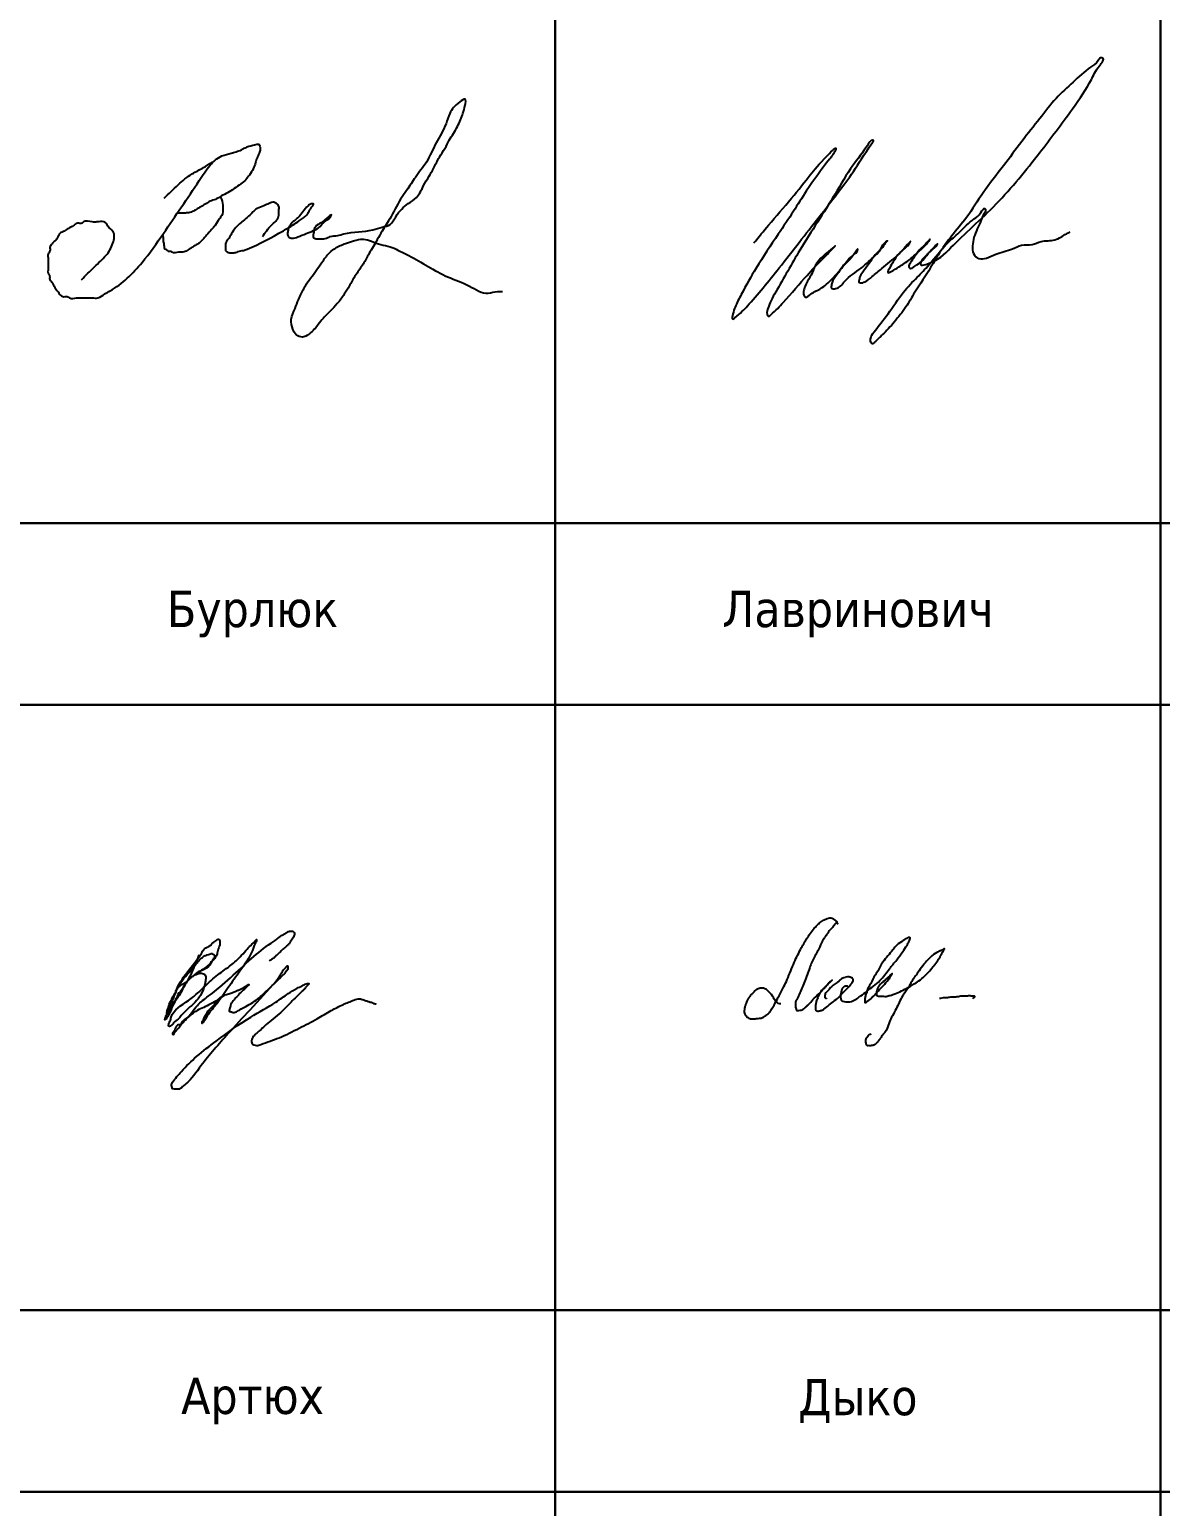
# Model space of a CAD drawing. Header units: millimetres. Extents: x 14 to 314, y 70 to 546.
# Drawn here: x 70.5 to 163.9, y 313.4 to 435.4 of the extents above; entities that cross this region are included whole.
import ezdxf

# ---------------------------------------------------------------- set-up
doc = ezdxf.new("R2010")
doc.units = ezdxf.units.MM
doc.layers.get('0').update_dxf_attribs({"lineweight": 30})
doc.layers.add('Подписи', color=143, linetype='Continuous', lineweight=25)
doc.styles.add('comments', font='tahoma.ttf')

# ---------------------------------------------------------------- blocks, each defined once
blk = doc.blocks.new('Vorobey')
for points in [[(25.34229946106461, 2.177441874528085), (26.39742535234291, 3.507032799877379), (27.22316579408471, 4.515691918721132), (27.26904502838079, 5.249263915589836), (27.26904502838079, 5.707742452216735), (26.9937910664994, 6.074525281516799), (26.67266859227311, 6.212072011638156), (26.12217139046152, 6.074525281516799), (25.47992644200713, 5.799438159541751), (24.70005451261022, 5.478500014769452), (24.19543654509653, 5.065872500939804), (23.69081857758283, 4.561542941517473), (23.04856290717726, 4.01136235929971), (22.49806570536566, 3.552883822672811), (21.90169999120917, 2.865162848600448), (21.48882977033827, 2.177441874528085), (21.25945504275296, 1.810659045227112), (20.98420108087157, 1.306329485804781), (20.98420108087157, 0.9395403182370501), (21.03008031516947, 0.4352107588147192), (21.25945504275296, 0.2976703669601193), (21.71820449792176, 0.2518193441646872), (22.17694323113756, 0.2976703669601193), (22.77331966724705, 0.4810617816110607), (23.09444214147516, 0.5269064661397351), (23.50731236234424, 0.6644531962610927), (27.80033921345421, 2.853861718707776), (28.95318497885819, 3.545163813581894), (29.69100541096122, 4.052123753770502), (30.15213513956041, 4.374728862738266), (30.56716047286318, 4.74342584864462), (30.84384045441402, 5.158208373222806), (31.02830092341537, 5.48081348219057), (31.25886578771497, 5.803424929425091), (31.35109602221564, 6.0338589610501), (31.21275067046554, 6.0338589610501), (30.98218580616413, 5.987773422378268), (30.7055058246151, 5.803424929425091), (29.5526600592093, 4.420814401409189), (29.22986496040903, 4.144294831113257), (28.72260939260559, 3.683426767863239), (28.39981429380532, 3.130387627270466), (28.30759478125583, 2.715605102693189), (28.30759478125583, 2.300822578115003), (28.39981429380532, 2.116474085161826), (28.81483962710627, 1.978211130879572), (29.50654494195987, 2.116474085161826), (30.4749302383625, 2.531256609740012), (32.13502084961692, 3.360821658895475), (32.64227641742036, 3.913860799488248), (33.33398173227215, 4.466906278347778), (33.47231636207107, 4.74342584864462), (33.24175149777147, 4.605162894362365), (33.01118663347188, 4.420814401409189), (32.41171155311895, 3.913860799488248), (31.72000623826716, 3.452992736239139), (31.44331553476513, 3.084295750332785), (31.39721113946689, 2.761690641364112), (31.30498090496621, 2.254737039443171), (31.30498090496621, 2.116474085161826), (31.53554576926581, 1.932125592208649), (32.04280133706925, 1.886040053536817), (32.73450665192104, 1.932125592208649), (33.33398173227215, 2.162559623833658), (34.2101367941741, 2.300822578115003), (34.94795722627714, 2.48517107106818), (38.3442321449329, 2.964426446611469), (39.4411843725029, 3.286873098906653), (40.40907645909647, 3.60931341293508), (41.0543342761739, 4.512155165788499), (41.76412752471515, 5.414996918641009), (42.53843476081784, 6.059890223232287), (43.50633756936259, 6.769262717054517), (44.3451695149779, 8.188014042966643), (44.99043805400834, 9.284325054850342), (45.50664645206052, 10.18716680770376), (46.21643970060359, 11.54143260611727), (46.86169751768102, 12.57325175223468), (47.37790591573321, 13.54058537085348), (48.34579800232495, 15.15279961752913), (48.99106654135539, 16.70053467497291), (49.24916537940589, 17.66786195532586), (49.24916537940589, 18.37724078741485), (48.60390756232846, 18.05479413511966), (47.44243062524583, 16.70053467497291), (46.99074693670627, 15.47524626982522), (45.82928072157483, 13.21813871855829), (44.66780378449403, 10.96103116729228), (43.37727742838615, 9.155347661585438), (42.34486063227996, 7.607618942408408), (41.63506738373871, 6.575799796290994), (40.34455174958384, 4.254200379258691), (39.31212423152647, 2.577494266816757), (38.73139112395984, 1.545675120699343), (37.82802374688072, -0.002053598477687046), (37.11824122029066, -1.227342003626291), (36.27939855272234, -2.452630408774894), (35.5696053041811, -3.67791247565674), (34.98887219661628, -4.645246094275535), (34.15002952904797, -5.741557106159235), (33.31118686147965, -6.644398859012654), (32.21424535586266, -7.805195398394972), (31.56897681683222, -8.643545285482105), (31.05276841878003, -9.15946119680848), (30.21392575121354, -9.675370769867186), (29.50414322462348, -9.546393376602282), (29.3105583741326, -9.417415983337378), (28.92339939510566, -8.77252267874701), (28.72982526656779, -7.611726139364691), (29.18150895510735, -6.321952206717469), (29.5686679341361, -5.290133060599146), (29.89130220365041, -4.58075422850925), (30.53656002072785, -3.419957689126932), (31.18181783780528, -2.517115936273512), (32.47234419391316, -0.7114324305675837), (33.31118686147965, 0.3203867155507396), (33.89191996904628, 0.771810761110828), (35.11792161563972, 1.352205861668153), (36.08581370223328, 1.674652513963338), (37.24729063931591, 1.86811543472777), (38.21518272590765, 1.610160648197962), (39.31212423152647, 1.223228468404159), (40.40907645909647, 0.9652736818743506), (41.31244383617559, 0.5783415020796383), (42.60297019228346, -0.06654546424397267), (47.18433178719533, -2.581607802039798), (49.76537377745808, -3.67791247565674), (51.95926751064508, -4.516268701010631), (53.05621973821508, -4.322799441980351), (53.18526915724033, -4.322799441980351), (53.44337871724383, -4.322799441980351), (53.63695284578171, -4.322799441980351)], [(3.960892931772833, -2.94939207751122), (5.507371131225227, -1.402913878058826), (6.853296719436457, -0.0569882898475953), (7.685353972591884, 1.38417714742377), (7.685353972591884, 2.77646514152184), (7.083730064554516, 3.378089049559208), (6.872510575333138, 3.74393193643931), (6.613210488611401, 3.893638911308983), (5.794228849825231, 3.893638911308983), (5.221312045554441, 3.893638911308983), (4.190063942261986, 3.893638911308983), (4.032231748837432, 3.735806717884429), (3.502561632747529, 3.735806717884429), (2.973161171079255, 3.430157218831141), (2.622792454282887, 3.227871745873131), (2.290592271264927, 3.036075880782846), (1.779912415330841, 2.741234728489587), (1.416305765843617, 2.531306331528981), (1.198375696152539, 2.153840378327061), (1.017114361049835, 1.839886536481345), (0.7519063730485414, 1.574678548480051), (0.494174278872606, 1.316946454304116), (0.2475121492390144, 0.8897151134755745), (0.2475121492390144, 0.4861197186019126), (0.02834226448152322, 0.1065063427129189), (0.02834226448152322, -0.3154999117668922), (0.02834226448152322, -0.6590529928580509), (0.02834226448152322, -1.002599735682452), (0.02834226448152322, -1.403412720000233), (0.02834226448152322, -1.804219366051257), (0.02834226448152322, -2.147772447143325), (0.2149257633656703, -2.470944547064619), (0.2149257633656703, -2.77761870609902), (0.4617419264135378, -3.205116840627113), (0.6286787331164305, -3.494259871489874), (0.8347343336258177, -3.851158640756239), (0.9768768749224819, -4.097356744198976), (1.178357248202929, -4.298837117479479), (1.310706828753382, -4.528073315353311), (1.616742815305997, -4.834109301905983), (1.768915391637563, -4.921966179814319), (2.299429910610343, -4.921966179814319), (2.552695668711863, -5.068189233430758), (3.387976127503862, -5.068189233430758), (3.960892931772833, -5.068189233430758), (4.648395241285471, -5.068189233430758), (5.221312045554441, -5.068189233430758), (5.908814355068898, -5.068189233430758), (6.702206080828432, -4.610124306990656), (7.348424382521159, -4.237029996553133), (11.12237442904188, -0.8880862674968739), (13.64321265660692, 2.547431866883016), (17.86125017266568, 8.788476096548038), (19.14575079152746, 10.57655189679008), (20.52198843508086, 11.676900384693), (21.62298283870223, 11.99783852946439), (22.21935927481172, 12.18122994411533), (22.86160422326611, 12.4104723815617), (23.27447444413701, 12.63971481900808), (23.73322389930581, 12.82310623365902), (24.65071208769041, 13.05234867110539), (24.8800868152739, 13.05234867110539), (25.01771379621459, 12.82310623365902), (25.06359303051249, 12.50216808888672), (24.9259660495718, 11.99783852946439), (24.69659132198649, 11.44766428551338), (24.5130958287009, 10.89748370329471), (24.23784186681951, 10.16391804469367), (23.77909241165071, 9.430346047824969), (23.36622219077981, 8.880171803873054), (22.76985647662332, 8.375842244450723), (21.98998454722823, 7.82566166223296), (21.21011261783315, 7.321332102810629), (20.47610920078296, 6.954549273509656), (20.06323897991206, 6.679462151533698), (19.46687326575557, 6.450219714087325), (18.87049682964607, 6.175132592112277), (18.27413111548958, 5.808349762811304), (17.63187544508219, 5.441560595243573), (17.17313671186639, 5.166473473267615), (16.6226395100548, 4.983082058616674), (16.1180108205881, 4.937231035821242), (15.7510198340151, 4.937231035821242), (15.38401812549091, 4.937231035821242)], [(13.73252652005613, 6.679462151533698), (15.38401812549091, 8.284146537125707), (17.0355097309257, 9.567892777946327), (18.36587886213238, 10.30145843654736), (19.37511479715977, 10.94333472609105)], [(20.38436145413834, 6.817008881655056), (20.65961541602155, 5.854194447339978), (20.65961541602155, 5.533256302568589), (20.52198843508086, 4.662143913845284), (20.24674519515065, 4.249510061747969), (19.74211650568395, 3.47009338035059), (19.32924628481487, 3.011614843724601), (18.73286984870538, 2.323893869651329), (18.41174737447727, 1.957111040351265), (17.86125017266568, 1.406930458132592), (17.49425918609268, 1.177688020686219), (16.9896304966278, 0.856756214181587), (16.66850802239969, 0.6733647995306455), (16.20975856723271, 0.3982713392879305), (15.65926136542112, 0.3065756319629145), (15.42988663783581, 0.3065756319629145), (14.65002543039373, 0.3065756319629145), (14.51239844945303, 0.3982713392879305), (14.32890295616562, 0.3982713392879305), (14.00776975998633, 0.5816627539388719), (13.82427426669892, 0.6733647995306455), (13.77840575435403, 0.8109051913852454), (13.73252652005613, 1.22353904348256), (13.64077877341333, 1.727868602903982), (13.64077877341333, 2.048806747676281), (13.59489953911543, 2.278042846855897), (13.54903102677054, 2.415589576977254)]]:
    blk.add_spline(points, degree=3)
blk = doc.blocks.new('Burluk')
for points in [[(4.34815740484953, 2.246979966316701), (3.1412411096276, 1.531546076738209), (2.077518266967388, 1.000080792372529), (1.709306401304559, 0.71390719405494), (1.382007107264315, 0.4890565703570928), (1.034251527412721, 0.1415599974197619), (0.9319704637678115, -0.001526801739032635), (0.7069522333724194, -0.0628496701433221), (0.5637587808107298, -0.2263774254368798), (0.3387403677095904, -0.6760787790479981), (0.2773718756872654, -0.7987246220720579), (0.3591966535208826, -0.819165578206821), (0.4410214313545282, -0.6556378229132633), (0.5637587808107298, -0.532991979889232), (0.645583558644347, -0.4512281553502078), (0.8501456859341658, -0.2059364693020882), (1.156988876868922, 0.1620010597699775), (1.422919496181095, 0.4277335957373225), (2.34344888627956, 1.572427989007736), (3.243522173272538, 2.328743897071234), (5.084580953469469, 3.861816669332967), (6.823358670021491, 5.456212416214498), (8.439399219823088, 6.723552546293433), (9.053085601692601, 7.17325389990458), (9.25764772898242, 7.33678176141359), (9.441753570460975, 7.418545585952643), (9.62585941193953, 7.541191428976674), (9.830421539229349, 7.663837272000706), (9.953158705979774, 7.704719184270232), (10.07589605543598, 7.704719184270232), (10.15772083326962, 7.704719184270232), (10.34182667474818, 7.5820733412462), (10.36228296055947, 7.438986542087406), (10.32137057164263, 7.295899742928611), (10.21908950799772, 7.132371987635054), (10.01452738070788, 6.805316477047938), (9.871333928146157, 6.621347765619646), (9.707684189773147, 6.45782001032606), (9.544034634105913, 6.335174167302057), (9.25764772898242, 6.069441525119203), (9.134910379526247, 5.946795682095171), (8.9917169269645, 5.803708882936377), (8.82806718859149, 5.660622083777554), (8.72578612494658, 5.558417303103795), (8.643961347112935, 5.476653372349233), (8.521224180362509, 5.394889547810209), (8.398486830906307, 5.313125617055704), (8.275749664155853, 5.231361686301199)], [(2.473686307478715, 5.763072009772486), (1.909324088047185, 4.393498845702879), (1.506208112621408, 3.587867516489013), (1.12324805472565, 2.903080934454181), (0.8410668536570256, 2.399561366972449), (0.3573277562283579, 1.674493202544653), (0.2565487166954767, 1.452944605598532), (0.1759255946926146, 1.231396008652439), (0.05499082033546188, 0.9494250381168001), (-0.02563248437317611, 0.7882988147602248), (-0.1062556063760098, 0.6674540675811613), (-0.207034645908891, 0.4861870530280896), (-0.2876577679117531, 0.4056239944575282), (-0.3481251550903721, 0.3854832032610318), (-0.3279694202661005, 0.4660462618315933), (-0.3078136854418005, 0.5264686354210824), (-0.2271903807331626, 0.7077356499742109), (-0.1264115239060573, 1.070269785295835), (0.0146791679811713, 1.452944605598532), (0.2767044515197199, 1.976604964276731), (0.6798204269455255, 2.923221725650706), (1.103092137195631, 3.64828989007853), (1.647298621802804, 4.272654204739297), (1.929479822871485, 4.615047442648972), (2.110881984407229, 4.836596039595065), (2.312440063473048, 5.098426218934179), (2.453530572654444, 5.259552442290754), (2.574465347011596, 5.400537980666314), (2.75586750854734, 5.541523412826393), (2.937269670083083, 5.662368160005428), (3.058204444440264, 5.702649742398449), (3.259762523506026, 5.783212800969011), (3.44116468504177, 5.823494383362004), (3.541943541868903, 5.863775965755053), (3.602410929047466, 5.843635174558528), (3.763657355758994, 5.682508951201953), (3.743501620934666, 5.561664204022918), (3.622566846577513, 5.360256398273293), (3.259762523506026, 4.776173666005548), (2.513997959833034, 4.35321726330983), (1.546519764975699, 3.608008307685509), (1.324805951085636, 3.346178128346395), (1.203871176728484, 3.144770322596798), (1.062780667547088, 2.86279935206116), (0.8209109361269498, 2.600969172722074), (0.5185740002340822, 1.996745755473285), (0.2162370643411862, 1.593930143974063), (-0.06594395402174769, 0.9292842469203038), (-0.2271903807331626, 0.7278764411706788), (-0.3279694202661005, 0.5667502178141319), (-0.1868789110846478, 0.8285803971532459), (-0.1667229935546004, 1.090410576492332), (-0.06594395402174769, 1.352240755831474), (0.03483490280538604, 1.734915576134142), (0.2162370643411862, 2.097449711455795), (0.478262530585539, 2.560687696544505), (0.6395087745912065, 2.923221725650706), (1.606987152154289, 4.453921219292397), (2.493842225008734, 5.581804995219386), (2.735711773723068, 5.964479815522111), (2.917113935258811, 6.246450786057721), (3.400853032687479, 6.508280965396835), (3.602410929047466, 6.729829562342957), (3.783813273288985, 6.850674309521992), (3.924903782470409, 6.971518950485574), (4.04583855682759, 7.031941324075063), (4.146617596360471, 7.011800532878567), (4.186929066009014, 6.911096683111509), (4.207084983539033, 6.709688771146403), (4.186929066009014, 6.52842175659336), (4.106305944006152, 6.327013950843735), (3.985371169649, 5.883916756951521), (3.884592130116118, 5.642227368808932), (3.723345886110394, 5.400537980666314), (3.481476154690313, 5.158848592523725), (3.30007399315457, 4.917159204381079), (3.017892974791721, 4.695610607434986), (2.574465347011596, 4.413639636899376), (2.37290745065161, 4.333076472113362)], [(0.699976161769797, 2.983644099240223), (1.04262475001704, 3.285755860972358), (1.506208112621408, 3.567726725292488), (1.66745453933288, 3.769134637257565), (1.909324088047185, 3.950401651810665), (2.251972676294429, 4.131668666363737), (2.473686307478715, 4.212231831149779), (2.594621081835868, 4.232372622346276), (2.75586750854734, 4.212231831149779), (2.917113935258811, 4.151809457560262), (3.017892974791721, 3.64828989007853), (2.957425587613102, 3.32603733714987), (2.513997959833034, 2.278716726008895), (1.445740725442818, 1.191114426259389), (1.002313280368497, 0.7278764411706788), (0.760443548948416, 0.4459054706350969), (0.3774834910526579, 0.1236530239219178), (0.2363929818711767, -0.05761409684666319), (0.1759255946926146, -0.09789557302417506), (0.03483490280538604, -0.158317946613721), (-0.02563248437317611, -0.1381771554172246), (-0.04578821919744769, -0.05761409684666319), (-0.02563248437317611, 0.002808276742882754), (-0.005476566843128694, 0.103512232725393), (0.07514655515973345, 0.2646384560819968), (0.1356139423382956, 0.4257646794385437), (0.1759255946926146, 0.5868910090106283), (1.606987152154289, 1.976604964276731), (3.219450871151707, 3.406600501935912), (3.743501620934666, 3.869838487024623), (4.872226242503444, 4.715751398631511), (5.759081315357889, 5.460960354255832), (6.645936388212363, 6.427717906826274), (7.10951975081673, 6.911096683111509), (7.230454525173883, 7.011800532878567), (7.230454525173883, 6.951378159289021), (7.190142872819592, 6.830533518325467), (7.10951975081673, 6.689547979949907), (7.008740711283849, 6.447858591807318), (6.887805936926668, 6.105465353897642), (5.85986035489077, 4.413639636899376), (4.892381977327716, 3.044066472829741), (3.965215434824756, 1.734915576134142), (3.158983483973145, 0.7077356499742109), (2.876802282904521, 0.244497664885472), (2.81633489572593, 0.1639346063149105), (2.735711773723068, 0.08337144152886822), (2.735711773723068, 0.2042160824924508), (2.796179160901659, 0.3049200384749895), (2.937269670083083, 0.6473133826001458), (3.138827749148874, 0.9897066205097929), (4.025682822003347, 1.996745755473285), (4.186929066009014, 2.198153561222853), (4.328019757896243, 2.278716726008895), (4.549733571786248, 2.399561366972449), (4.751291468146292, 2.480124531758491), (4.932693629682007, 2.540546905348009), (5.255186300399203, 2.641250755115067), (5.517211766643584, 2.741954711097605), (5.738925580533646, 2.842658560864663), (6.182353025607938, 3.064207264026237), (6.464534226676619, 3.245474278579337), (6.545157348679453, 3.285755860972358), (6.585469001033772, 3.285755860972358), (6.545157348679453, 3.205192696186316), (6.444378491852319, 3.124629531400274), (6.404066839498029, 3.084347949007253), (6.041262516426542, 2.741954711097605), (5.940483476893633, 2.641250755115067), (5.779237050182189, 2.500265322954988), (5.678458193355056, 2.359279784579456), (5.517211766643584, 2.218294352419377), (5.376121074756412, 2.037027337866277), (5.235030565574931, 1.875901008294221), (5.154407443572097, 1.755056367330667), (5.073784138863459, 1.573789352777567), (5.053628404039216, 1.452944605598532), (4.993161016860597, 1.291818382241956), (4.973005282036354, 1.170973635062893), (4.973005282036354, 1.090410576492332), (5.033472669214945, 1.070269785295835), (5.093940056393507, 1.050128994099339), (5.214874830750659, 1.009847411706346), (5.376121074756412, 0.9897066205097929), (5.738925580533646, 1.150832843866397), (6.182353025607938, 1.392522232009014), (7.331233564706793, 2.117590396436839), (8.177776985206918, 2.882940143257684), (9.104943527709935, 3.769134637257565), (9.286345871951426, 3.950401651810665), (9.528215420665731, 4.171950248756758), (9.64915019502294, 4.333076472113362), (9.729773317025774, 4.474062010488893), (9.830552356558655, 4.574765860255951), (9.850708091382927, 4.67546981623849), (9.850708091382927, 4.735892189828007), (9.790240704204336, 4.81645524839854), (9.669305929847212, 4.756032981024532), (9.588682807844293, 4.655329025041965), (9.467748033487169, 4.514343592881914), (9.225878484772835, 4.151809457560262), (9.064632058061363, 3.869838487024623), (8.842918244171301, 3.587867516489013), (6.666092123036606, 1.191114426259389), (4.892381977327716, -0.7625414700779913), (2.634410743813334, -3.428053706294577), (1.384751347887402, -4.918471511327766), (1.116294090520825, -5.140656126550653), (0.8370975708649269, -5.335948151344979), (0.6974992196840901, -5.354547331107028), (0.5485943848401575, -5.354547331107028), (0.4369156673543557, -5.335948151344979), (0.2880108325104516, -5.308049275486439), (0.2600911988154166, -5.19645377205228), (0.2042519314253752, -5.047659909094051), (0.2135584150884711, -4.898865939920313), (0.2880108325104516, -4.768671256724133), (1.023228705772709, -3.885207243993733), (2.279613318282941, -2.648357647414315), (3.898953716945641, -1.374309585095347), (6.754483163437072, 0.6114824411280892), (8.8339393519488, 1.850935910128356), (9.83718585484786, 2.543571709704565), (10.58506048742606, 2.999253100891252), (10.76746899232745, 3.090389379128595), (11.00459988426405, 3.19975287052722), (11.1505266151029, 3.27266193560331), (11.33293512000429, 3.345571000679342), (11.51534362490568, 3.382025427001906), (11.55182521626247, 3.382025427001906), (11.47886185084309, 3.27266193560331), (11.35117591568272, 3.145071124827922), (11.20524918484389, 2.944571355191925), (11.04108165832665, 2.78052601187855), (10.85867315342529, 2.616480668565146), (9.964871790008232, 1.723345099352969), (9.0893112222696, 0.8666640626788649), (8.432640750789176, 0.3198463932547781), (7.885415418790785, -0.1358349979319371), (7.502357796015332, -0.5003801108813093), (7.192263355953543, -0.7555617324320565), (7.046336625114748, -0.9013797563686978), (6.918650689954291, -1.065425099682102), (6.845687324534907, -1.247697656156788), (6.809205550472313, -1.448197532008237), (6.863928120213302, -1.594015555944907), (6.991614055373731, -1.68515183418225), (7.228745130016108, -1.739833579881548), (7.59356195711311, -1.648697301644233), (9.0893112222696, -1.101879632220147), (10.74922801394328, -0.2998803412453412), (12.26321825748391, 0.4838917365682107), (13.3941505128376, 1.140072897390866), (14.3973970157366, 1.650436140492388), (15.27295758347526, 2.014981253441761), (15.72897875437585, 2.124344744840386), (16.02083221605344, 2.051435785979777), (16.14851815121389, 2.014981253441761), (16.27620408637426, 1.960299507742462), (16.51333497831089, 1.887390442666373), (16.62278011779287, 1.850935910128356), (16.82342941837268, 1.79625416442903), (16.89639278379209, 1.741572418729731), (17.0240787189525, 1.705117886191715), (17.1152828800503, 1.66866335365367)]]:
    blk.add_spline(points, degree=3)
blk = doc.blocks.new('Lavrinovich')
at = {"linetype": 'Continuous'}
for points in [[(2.746950545858027, 0.9939157907024594), (2.545369968705273, 1.028952732346482), (2.29996849331846, 1.247933974020498), (1.975687707671796, 1.764729219667799), (1.730286232285238, 2.02750699479634), (1.563764067158218, 2.176414353182622), (1.432299255657767, 2.246488236470498), (1.221955133897694, 2.299043648936362), (1.055431910371709, 2.29028405712566), (0.8801451422384048, 2.237728644659796), (0.7486803307379262, 2.167654761371949), (0.5996863132248222, 2.062543936440335), (0.4857496493382314, 1.922396169864754), (0.3367566902243482, 1.799766161311652), (0.1789980697046758, 1.589544511448224), (0.03000405219157187, 1.379322148785377), (-0.08393261169499056, 1.142822436289379), (-0.1540473189483009, 0.950119257247934), (-0.2329255708091296, 0.7136195447519071), (-0.2592193798285507, 0.538434836532474), (-0.26798292443587, 0.3194535948583166), (-0.2241620262018102, 0.1355092948281822), (-0.0926961563023383, -0.03091653438011122), (0.04753325820445298, -0.1447869511225122), (0.3367566902243482, -0.2411388970429016), (0.4945142523447714, -0.2411388970429016), (0.7749730813580982, -0.2148608344102456), (1.002846409131308, -0.1973423635883762), (1.239483281511582, -0.1360273593118109), (1.397241902031254, -0.04843500520209432), (1.651407980424381, 0.1355092948281822), (1.852987499178113, 0.3369720656803281), (2.037038870317986, 0.6347860696533871), (2.247382992078059, 0.9851561988917865), (2.545369968705273, 1.536989098982332), (3.009880168858473, 2.421672944689931), (3.272810850258168, 2.999783907413189), (3.863450472012715, 4.424776825332486), (4.468190086672706, 5.64231232945653), (4.950228434439765, 6.465681883686955), (5.60939516478669, 7.338420637071152), (5.881089390793733, 7.618716883021705), (6.1966055734338, 7.855216595517703), (6.582236463327433, 8.03916089554798), (6.994161162240232, 8.074197837191832), (7.222033431614193, 7.92529047880555), (7.379792052133865, 7.750105770586089), (7.441142156380579, 7.618716883021705), (7.414849405760378, 7.662512703676867), (7.388556655140178, 7.688790766309552), (7.362263904519978, 7.688790766309552), (7.327206550893209, 7.671272295487569), (7.283384594260156, 7.644994232854998), (7.248327240633358, 7.609957291211003), (7.186976077987424, 7.539883407923298), (7.055511266487201, 7.355939107893022), (6.906517248974097, 7.189513278684871), (6.696173127213768, 6.953013566188844), (6.564708315713546, 6.742791916325388), (6.298284917260219, 6.376998946497167), (5.963504812470489, 5.699024075216244), (5.523005454462378, 4.880171530775328), (5.135365723063444, 3.990879436955055), (4.702841402328062, 2.807637424702079), (4.270264161636902, 1.766057877746903), (4.067633652569953, 1.361033854612856), (3.9531042851834, 1.079277795493766), (3.961914399351514, 0.8943754930717205), (3.961914399351514, 0.7182784016218022), (4.005963911792634, 0.577400015662505), (4.058823538401811, 0.4805469717648521), (4.129303393347271, 0.44532755347484), (4.252643933300902, 0.44532755347484), (4.437653155632603, 0.4805469717648521), (4.578612865523269, 0.5245708882276006), (4.7019534054769, 0.6302291430975231), (4.878152513640742, 0.7975217363745344), (5.045542566035721, 0.9560098314788945), (5.397941840762456, 1.343424145467907), (5.882491769610652, 1.818887005181836), (6.137980846887814, 2.074228144183849), (6.384660868396082, 2.347178992330782), (6.613720661568152, 2.593715633160031), (6.966119936294859, 2.928300819714138), (6.983740164631087, 2.945910528859059), (6.94849970795886, 2.910690397769713), (6.895640081349683, 2.875470979479729), (6.816350112236108, 2.822641852044825), (6.737060143122818, 2.743398517292093), (6.648960059841386, 2.637739549622779), (6.552050920791089, 2.523276796580035), (6.419901325068309, 2.408813330737985), (6.305370899282792, 2.285544653923722), (6.155601075224041, 2.153472191735943), (6.058690877774495, 2.021399016748944), (5.935351396219858, 1.818887005181836), (5.882491769610652, 1.704423539339729), (5.803201800497334, 1.501911527772762), (5.679862318942696, 1.184936050363689), (5.627001633934498, 0.903180704043848), (5.618191519766384, 0.7711075290568488), (5.60938140559827, 0.639034354069679), (5.627001633934498, 0.5509858083447909), (5.635811748102611, 0.4805469717648521), (5.671052204774838, 0.4365223425027125), (5.71510171721593, 0.4189126333576496), (5.785581572161362, 0.4013029242127288), (5.873681655442766, 0.4013029242127288), (5.917731167883886, 0.4101074223855221), (6.032261593669404, 0.4365223425027125), (6.146790961055927, 0.4717417607926961), (6.226080930169502, 0.4981566809099149), (6.314181013450906, 0.5509858083447909), (6.745870257290932, 0.903180704043848), (7.635679087475296, 1.642789200932697), (8.067368331315294, 2.109447562473832), (8.490248519386455, 2.549691003897891), (8.675257741718184, 2.80503214289979), (8.72811736832739, 3.007544154466871), (8.719308312558525, 3.033959074584089), (8.701688084222525, 3.069178492873931), (8.666447627550298, 3.113202409336822), (8.587157658436723, 3.148422540426168), (8.490248519386455, 3.201251667861072), (8.384528207768795, 3.218861377005993), (8.129039130491634, 3.201251667861072), (8.05855821714718, 3.166032249571117), (7.873548994815479, 3.113202409336822), (7.679729658315381, 2.989934445321836), (7.574009346697977, 2.893080688624764), (6.930880538021881, 2.408813330737985), (6.675390402345471, 2.109447562473832), (6.525620578286748, 1.959764678341742), (6.42871038083743, 1.827691503354743), (6.402281096732338, 1.748448168601982), (6.384660868396082, 1.704423539339729), (6.384660868396082, 1.642789200932697), (6.375850754227969, 1.581155575324857), (6.384660868396082, 1.519521236917683), (6.42871038083743, 1.493107029599969), (6.455140723341543, 1.475497320454934), (6.499191294181884, 1.457886898510651), (6.525620578286748, 1.449082400337858)], [(8.340161175595568, 2.406213038531519), (8.182224744025945, 2.465404613399301), (8.103256528241246, 2.445673613243713), (7.984803675364418, 2.416078182209503), (7.895964829506198, 2.347020750864289), (7.826867243794766, 2.258233032162934), (7.787382606702664, 2.169445313461608), (7.767641346555877, 2.060927307404057), (7.728156709464031, 1.922812444713571), (7.708414390917966, 1.81429443865602), (7.678801442298408, 1.676180288764897), (7.678801442298408, 1.567661569907983), (7.688672072371929, 1.49860413856274), (7.708414390917966, 1.390086132505303), (7.747899028009812, 1.291433270125879), (7.816996613721244, 1.23224098245862), (7.876222510960162, 1.212510695102537), (8.113127158314484, 1.16318426391274), (8.340161175595568, 1.15331840743525), (8.577066881349168, 1.192779694946921), (9.021263227438538, 1.419682276338904), (9.366750097596423, 1.656449288609451), (9.870173399323704, 2.04119630724847), (10.93624590001738, 2.919208350584199), (11.72592911626464, 3.88600882542076), (12.32270533604233, 4.622687716780774), (12.82612863776987, 5.313259179035754), (13.16174381945498, 5.826255203887911), (13.32955088109816, 6.122214503825603), (13.42826141542892, 6.358982228895542), (13.44800373397496, 6.418173803763295), (13.43813310390144, 6.447769947596981), (13.38877783673607, 6.477365378631191), (13.31968025102461, 6.477365378631191), (13.2505826653132, 6.447769947596981), (13.16174381945498, 6.398443516407212), (13.02354864803212, 6.329386085061969), (12.82612863776987, 6.191271935170846), (12.70767578489307, 6.122214503825603), (12.2239948017116, 5.737467485186471), (11.99696078443051, 5.451373328926849), (11.18666947916773, 4.45174273938477), (10.9201518831938, 4.027534433234081), (10.69311786591271, 3.593460983405265), (10.43647090001232, 3.188982964610517), (10.09024950087414, 2.514379634485465), (9.912570750758675, 2.169093903357975), (9.823731904900455, 1.882999747098296), (9.744763689115501, 1.705424309695616), (9.72502137056972, 1.587040447160575), (9.695408421950134, 1.429195297114006), (9.695408421950134, 1.320677291056455), (9.695408421950134, 1.18256314116536), (9.705279052023656, 1.113505709820089), (9.754634319189023, 1.103640566141991), (9.794118956280869, 1.103640566141991), (9.863215483593308, 1.18256314116536), (9.93231306930474, 1.241754716033114), (10.01128128508944, 1.310812147378357), (10.228444672297, 1.439061153591354), (10.30741288808193, 1.53771401597092), (10.47521994972487, 1.695559166017517), (10.58380217252812, 1.813942315753025), (11.22541958727928, 2.514379634485465), (11.64000298474932, 2.997779515503936), (11.83742405341081, 3.283873671763672), (11.92626395766828, 3.44171810901085), (11.95587690628761, 3.491044540200647), (11.89665100904895, 3.44171810901085), (11.71897225893326, 3.29373881544177), (11.60051940605646, 3.165489809228745), (11.54129350881755, 3.096432377883389), (11.42284065594075, 3.007644659182034), (11.34387244015605, 2.928722084158693), (11.21554895720573, 2.83006922177924), (11.12670905294851, 2.741281503077914), (10.90954672413994, 2.553840921997136), (10.86019145697458, 2.494648634329906), (10.79109387126314, 2.376264771794979), (10.73186797402451, 2.25788162205933), (10.67264101838637, 2.080306184656678), (10.64302806976704, 1.902730034454493), (10.65289869984056, 1.794212028396942), (10.66277038831308, 1.705424309695616), (10.73186797402451, 1.665963022183945), (10.76148092264384, 1.656097878505847), (10.85031976850206, 1.636366878350373), (10.97864325145238, 1.636366878350373), (11.22541958727928, 1.626501734672274), (11.44258297448678, 1.606771447316191), (11.63013235467579, 1.656097878505847), (11.78806878624542, 1.695559166017517), (12.0151028035265, 1.754750740885271), (12.17303923509616, 1.813942315753025), (13.26872574280844, 2.346669340760798), (13.93008547610535, 2.741281503077914), (14.81062167171186, 3.46528183153319), (15.22520612758092, 3.938816568873676), (15.55095067919274, 4.353159018547046), (15.85695291225849, 4.797098324853323), (16.05437292252103, 5.162114343336896), (16.1728257753978, 5.349554924417816), (16.21231041248964, 5.428477499441016), (16.22218104256319, 5.458073643274702), (16.2517939911825, 5.507400074464385), (16.26166567965529, 5.536996218297958), (16.23205167263669, 5.536996218297958), (16.20243872401713, 5.497534930786287), (16.1728257753978, 5.477803930630785), (16.0938575596131, 5.428477499441016), (16.02475997390167, 5.398882068406806), (15.95566238819026, 5.389016211929487), (15.85695291225849, 5.33968978073969), (15.76811300800128, 5.300228493228019), (15.63978952505096, 5.241036918360237), (15.11662390477764, 4.84642475604312), (14.47500649002652, 4.14598743731068), (14.08016435270326, 3.583664981268839), (13.56658676994167, 2.850203666394549), (13.2901974854955, 2.337207641542363), (12.79664481384148, 1.62690589193133), (12.28260365227092, 0.5865644775317662), (11.96673078913162, 0.004511734133728851), (11.71995445330475, -0.4887540033623452), (11.51244895794991, -1.102161366710504), (11.26567262212305, -1.457312241516092), (11.07812324193404, -1.694079966586031), (10.98928333767657, -1.8519251166326), (10.89057386174483, -1.960443122690151), (10.81160458756113, -2.059095985069575), (10.7425080602487, -2.14788370377093), (10.65366815599148, -2.246537278949745), (10.5450869915872, -2.355055285007296), (10.45624708732973, -2.394516572518967), (10.40689182016436, -2.414247572674412), (10.28844002568681, -2.443843003708622), (10.19960012142931, -2.46357400386421), (10.12063190564461, -2.483304291220293), (10.05153431993321, -2.473439147542308), (10.00217905276784, -2.453708860186111), (9.913340206909595, -2.46357400386421), (9.873855569817493, -2.443843003708622), (9.834371991124641, -2.364921141484757), (9.81462967257886, -2.325459853973086), (9.785016723959274, -2.157749560248391), (9.765274405413237, -2.059095985069575), (9.775145035486759, -1.990039266523723), (9.81462967257886, -1.842059260155111), (9.834371991124641, -1.812463829120929), (9.873855569817493, -1.77300254160923), (9.933082525455404, -1.703945110264016), (9.992308422694293, -1.62502253524076), (10.05153431993321, -1.546099960217418), (10.20947180990186, -1.477043241671566)], [(15.85677510120851, 1.475755353837371), (16.07932573987151, 1.484651803132579), (16.2840709303548, 1.529136188006873), (16.38199295735072, 1.520239025912275), (16.6757590383387, 1.555826248691972), (17.13866364704634, 1.582517022176347), (17.42352753314387, 1.609207795660836), (17.6193715871357, 1.644795018440561), (17.70839141924139, 1.662588629830452), (17.77070466667567, 1.662588629830452), (17.85082336229016, 1.662588629830452), (18.13568724838765, 1.662588629830452), (18.17129496955005, 1.671485079125659), (18.4650610505378, 1.662588629830452), (18.64310071474893, 1.653691467735769), (18.72321941036338, 1.644795018440561), (18.75882713152578, 1.591414184271059), (18.69651282569222, 1.502445414522356), (18.59859079869605, 1.413477357573157)]]:
    blk.add_spline(points, degree=3, dxfattribs=at)
blk = doc.blocks.new('wolod_sign')
at = {"color": 0, "linetype": 'ByBlock', "lineweight": -2}
blk.add_spline([(-1.055890708369063, 5.581723945317776), (0.07327652274541663, 6.949459122473172), (1.826804700694154, 9.007700701277713), (3.261511166813605, 10.80036278844682), (4.623962979628757, 12.33423183379932), (5.227588870861908, 12.80548833062289), (5.187736285749295, 12.69925625736596), (4.736069187117963, 12.0087491642098), (2.955971931808634, 9.552138693705615), (1.972334626059208, 8.008064387865716), (0.8033148098321163, 6.255239328167931), (-0.8843257263664981, 3.651554305739523), (-2.029321826555744, 1.641532202409394), (-2.494771402109038, 0.6776786108556507), (-2.665277621017978, 0.1237559082470625), (-2.675934324132797, -0.2490770125024255), (-2.505428105223857, -0.142553123286234), (-1.556986682645558, 0.7628978605299608), (0.8752148238919091, 3.674661704062373), (3.945253568558726, 7.588086593538833), (6.559439646765284, 11.06545338462456), (8.03005642918545, 13.27049291254843), (8.104653350988954, 13.44093141189705), (7.934147132080014, 13.43027874637266), (7.89174815471695, 13.39776132062639), (7.633187279413804, 13.05131838198713), (6.523444794365858, 11.52343363831915), (5.164278549203416, 9.331045922692283), (2.464071835619123, 5.033559421600671), (0.6203580730246614, 1.830884801558341), (0.2587311981856857, 1.166780829145637), (0.03322187573765234, 0.6107483386425656), (-0.05196989349876446, 0.1148278612113245), (0.03823321692364345, -0.03044185741077854), (0.2286631510690569, 0.06974437003771072), (1.200858186539634, 1.041548217711807), (3.015184314521619, 3.102293743407927), (4.56796090682208, 4.736862805918918), (5.145099164009778, 5.341240626172635), (5.053585744052569, 5.260167652544055), (3.641958663889525, 3.844051187273408), (3.326976128068807, 3.123075603648431), (2.961412139058055, 2.509258712676797), (2.792507982318128, 2.048381736107785), (2.751423438201599, 1.669641270952184), (2.870113152132788, 1.436921501034135), (3.303785401884468, 1.655952198136788), (4.070699984841966, 2.098576155609294), (4.930625926193741, 2.84025615068947), (5.665585863727372, 3.661620573317578), (6.459890142762632, 4.578811271681502), (6.898127341860643, 5.094445922526234), (6.898127341860643, 5.103572432074543), (6.774873709511283, 4.966678246385413), (5.766014749345302, 3.789388249458398), (5.295225997490277, 3.15358558453795), (4.934592937278765, 2.551251859012496), (4.893508393162463, 2.391542090959661), (4.893508393162463, 2.131442792396683), (5.194796080944187, 2.085811627669386), (5.888671474361516, 2.642514188467317), (7.162298527539249, 3.66465698060847), (7.909138879767013, 4.324890588273433), (8.603014273184343, 5.04586617189841), (9.155376236867212, 5.739462918385584), (9.163950465347924, 5.743452222339556), (9.11238859959515, 5.704038397159707), (9.007749403875394, 5.567607521168839), (8.235255438383618, 4.666466700560136), (7.699781106869139, 3.910121916270214), (7.286534634307444, 3.351590319424758), (7.04207891640165, 2.932691967544088), (7.007156229160344, 2.758150757091471), (6.97120158295418, 2.591884119548013), (7.106040784579434, 2.528235739615297), (7.44688415019921, 2.610604597384963), (8.001223433856538, 3.003727716889216), (8.74658440435185, 3.617748602429401), (9.980122789896384, 4.676001199245661), (10.65543529308577, 5.314054027984184), (10.91446008600526, 5.646951727266696), (10.93291885250149, 5.705096402888557), (10.88374873979372, 5.65594477596153), (9.875441326127273, 4.552410225459084), (9.415439174319616, 3.797838465148743), (9.22672058071528, 3.302650985150535), (9.415439174319616, 3.385182347068053), (10.05236507206435, 3.75067768691008), (10.87800956341364, 4.328397220332818), (11.65647363316573, 5.000437618725641), (12.26980983557594, 5.64889762799919), (12.42314388617849, 5.872911324632582), (12.31698922624521, 5.755009379036096), (11.51493546115837, 4.929696451367818), (10.93698380174995, 4.080803134580265), (10.80723944648192, 3.75067768691008), (10.87800956341364, 3.656356130432869), (11.27903644595706, 3.809628659708324), (11.7744231407665, 4.175124691057363), (12.17545105423785, 4.634941587376602), (12.57647793678105, 5.03580820240461), (12.9657099716572, 5.448464320485186), (13.00109451465899, 5.507415293283429), (12.76519653038561, 5.295192482716857), (12.11647578497339, 4.599571003697633), (11.75083344543198, 4.175124691057363), (11.70365405476294, 3.92753060530481), (12.10468093730613, 3.939320799864504), (14.02696791114188, 5.229717832764663), (17.49831188892183, 8.572301609069655), (20.81994552814793, 12.49507498184539), (23.34154395938329, 15.86225773709884), (24.78806176801875, 18.09810459392747), (25.40417116684769, 19.14239220663046), (25.64525678100138, 19.74486630807928), (25.5381072755127, 19.77164284260937), (25.3167464074839, 19.55213293114718), (24.70829371118323, 19.03377305116703), (23.38804912311646, 17.89100999936397), (22.07985402194193, 16.65914626902668), (20.83707852118899, 15.10726554052496), (19.45753082874224, 13.36617604633284), (18.05453880181388, 11.47918894515135), (16.49776014687502, 9.42823515874943), (15.22748257888846, 7.53306130604949), (14.07096276510568, 6.092728956715177), (13.25571002836575, 4.974575947972767), (12.47648204093851, 3.699811122592564), (11.2630838655178, 1.804636578385612), (10.58054661864783, 0.686483569643201), (9.689456753676112, -0.4695723214571217), (8.79836688870462, -1.436111034739611), (8.191667800994153, -2.023615392386318), (8.02103374700853, -2.137326113981317), (7.907278054660836, -2.004663951207363), (7.888318257139034, -1.701436051794531), (8.134789439356226, -1.246593856921777), (9.215473155835369, 0.1558349185474981), (10.40991256466221, 1.823588711071579), (11.45267668609729, 2.96069316099306), (12.34376655106901, 3.908280433096479), (13.78835652427581, 5.581771659301694), (14.66048762265343, 6.396696768631159), (15.79804866984234, 7.420090496957641), (16.32891062932102, 7.912836265695432), (16.63226017317614, 8.216064165108264), (16.68913853481406, 8.102353443513266), (16.55642304494434, 7.780173411414466), (16.32891062932102, 7.287428334183687), (15.79804866984234, 6.017661721488366), (15.68429194656672, 5.354350907618823), (15.76013010572645, 4.766846549972115), (16.17723534192949, 4.387811502829322), (16.74601586552383, 4.425715076694246), (17.46647167650993, 4.728942976107078), (18.75570801109036, 5.145881597114908), (19.43824422703263, 5.411205922662703), (20.25349696377232, 5.468060937706696), (20.93603421064252, 5.695481689389567), (21.99775812959963, 5.828144543670533), (22.86988819704932, 6.282986047036275), (23.15427794338264, 6.434599650989185)], degree=3, dxfattribs=at)

msp = doc.modelspace()

# ---------------------------------------------------------------- linework, layer by layer
for p, q in [((113.8819473605927, 459.5795383758086), (113.8819473605926, 394.5795383758086)), ((113.8819473605927, 459.5795383758086), (113.8819473605926, 394.5795383758086)), ((163.8819473605927, 459.5795383758086), (163.8819473605926, 394.5795383758086)), ((63.88194736059265, 394.5795383758086), (113.8819473605926, 394.5795383758087)), ((63.88194736059265, 394.5795383758086), (113.8819473605926, 394.5795383758086)), ((113.8819473605926, 394.5795383758086), (163.8819473605926, 394.5795383758087)), ((113.8819473605926, 394.5795383758086), (113.8819473605926, 329.5795383758086)), ((113.8819473605926, 394.5795383758086), (163.8819473605926, 394.5795383758086)), ((113.8819473605926, 394.5795383758086), (113.8819473605926, 329.5795383758086)), ((163.8819473605926, 394.5795383758086), (163.8819473605926, 329.5795383758086)), ((163.8819473605926, 394.5795383758086), (213.8819473605926, 394.5795383758086)), ((163.8819473605926, 394.5795383758086), (163.8819473605926, 329.5795383758086)), ((63.88194736059265, 379.5795383758086), (113.8819473605926, 379.5795383758086)), ((113.8819473605926, 379.5795383758086), (163.8819473605926, 379.5795383758086)), ((163.8819473605926, 379.5795383758086), (213.8819473605926, 379.5795383758086)), ((63.88194736059263, 329.5795383758086), (113.8819473605926, 329.5795383758087)), ((63.88194736059264, 329.5795383758086), (113.8819473605926, 329.5795383758086)), ((113.8819473605926, 329.5795383758086), (163.8819473605926, 329.5795383758087)), ((113.8819473605926, 329.5795383758086), (113.8819473605926, 264.5795383758086)), ((113.8819473605926, 329.5795383758086), (163.8819473605926, 329.5795383758086)), ((113.8819473605926, 329.5795383758086), (113.8819473605926, 264.5795383758086)), ((163.8819473605926, 329.5795383758086), (213.8819473605926, 329.5795383758087)), ((163.8819473605926, 329.5795383758086), (163.8819473605926, 264.5795383758086)), ((163.8819473605926, 329.5795383758086), (213.8819473605926, 329.5795383758086)), ((163.8819473605926, 329.5795383758086), (163.8819473605926, 264.5795383758086)), ((63.88194736059264, 314.5795383758086), (113.8819473605926, 314.5795383758086)), ((113.8819473605926, 314.5795383758086), (163.8819473605926, 314.5795383758086)), ((163.8819473605926, 314.5795383758086), (213.8819473605926, 314.5795383758086))]:
    msp.add_line(p, q)

# ---------------------------------------------------------------- block references
at = {"layer": 'Подписи'}
for name, p, xscale, yscale, zscale in [('wolod_sign', (131.4347578761907, 411.714970377149), 1.078814140417429, 1.078814140417429, 1.078814140417429), ('Vorobey', (71.96897269503098, 416.751391862259), 0.7, 0.7, 0.7)]:
    msp.add_blockref(name, p, dxfattribs=dict(at, xscale=xscale, yscale=yscale, zscale=zscale))
for name, p in [('Lavrinovich', (129.7680487436337, 353.8873425453439)), ('Burluk', (81.98183562059786, 353.1829636080256))]:
    msp.add_blockref(name, p, dxfattribs=at)

# ---------------------------------------------------------------- texts
at = {"char_height": 3, "width": 50, "attachment_point": 5, "style": 'comments'}
for s, insert in [('{\\fTahoma|b0|i0|c204|p34;Бурлюк}', (88.88194736059269, 387.0795383758086)), ('{\\fTahoma|b0|i0|c204|p34;Лавринович}', (138.8819473605927, 387.0795383758086)), ('{\\fTahoma|b0|i0|c204|p34;Артюх}', (88.88194736059266, 322.0795383758086)), ('Дыко', (138.8819473605927, 322.0795383758086))]:
    msp.add_mtext(s, dxfattribs=dict(at, insert=insert))

doc.saveas('drawing.dxf')
